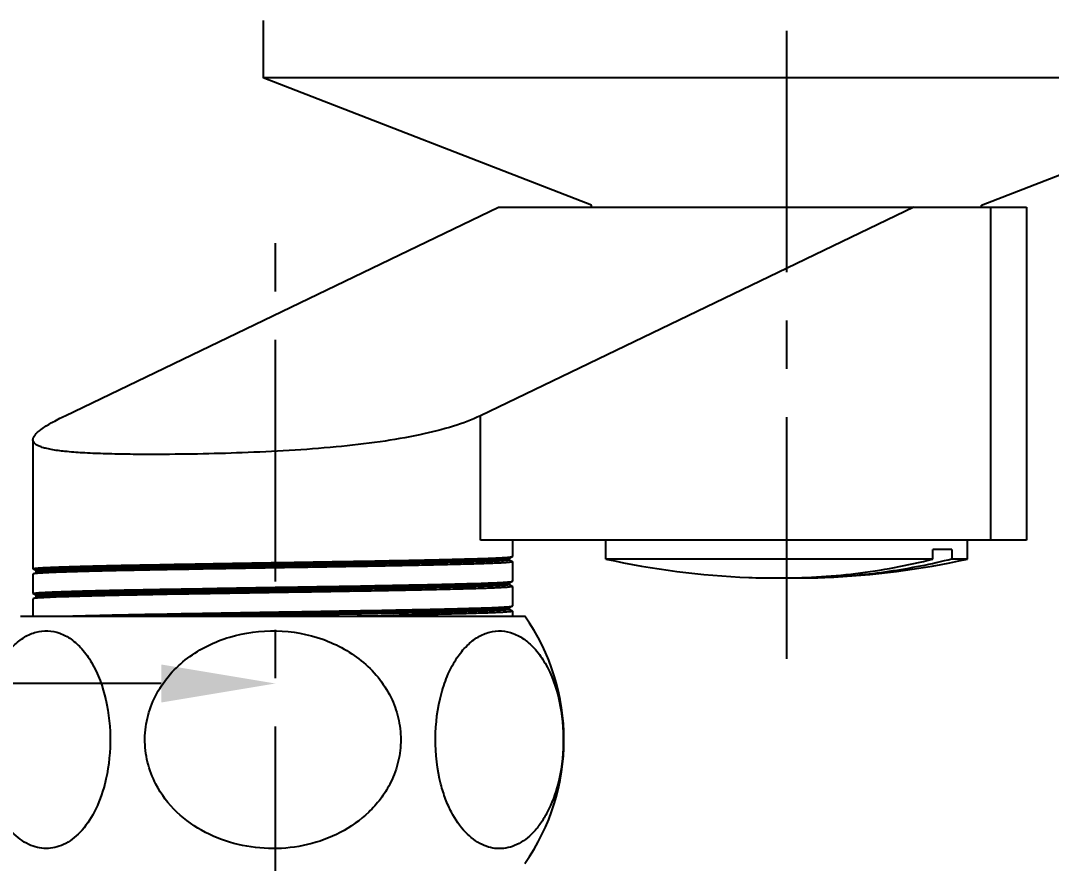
# Model space of a CAD drawing. Header units: millimetres. Extents: x 14221 to 15062, y 1145 to 1740.
# Drawn here: x 14481.2 to 14535.3, y 1457.6 to 1501.9 of the extents above; entities that cross this region are included whole.
import ezdxf

# ---------------------------------------------------------------- set-up
doc = ezdxf.new("R2010")
doc.units = ezdxf.units.MM
doc.linetypes.add('CENTERX2', pattern=[20.32, 12.7, -2.54, 2.54, -2.54])
doc.layers.add('CENTER', color=1, linetype='CENTERX2')
doc.layers.add('DIM', color=3, linetype='Continuous')
doc.styles.get("Standard").update_dxf_attribs({"font": 'arial.ttf'})
doc.dimstyles.new('ISO-25', dxfattribs={"dimtxt": 5, "dimasz": 5, "dimexe": 1.252, "dimexo": 0.625, "dimgap": 1, "dimtad": 1, "dimtoh": 1, "dimdec": 1, "dimdsep": 46, "dimtxsty": 'Standard', "dimcen": 0, "dimclrd": 3, "dimclre": 3, "dimclrt": 4, "dimadec": 0, "dimazin": 0, "dimtfac": 1, "dimtdec": 1, "dimtmove": 0, "dimatfit": 3, "dimfxl": 1, "dimarcsym": 0})

# ---------------------------------------------------------------- blocks, each defined once
blk = doc.blocks.new('*D52')
at = {"layer": 'DIM', "color": 3, "lineweight": -2, "transparency": 16777216}
for p, q in [((14344.402, 1464.69), (14344.402, 1468.277)), ((14494.543, 1467.65), (14494.543, 1468.277)), ((14350.402, 1467.025), (14411.637, 1467.025)), ((14488.543, 1467.025), (14427.308, 1467.025))]:
    blk.add_line(p, q, dxfattribs=at)
at = {"layer": 'DIM', "color": 3, "transparency": 16777216}
for points in [[(14350.402, 1468.025), (14350.402, 1466.025), (14344.402, 1467.025)], [(14488.543, 1468.025), (14488.543, 1466.025), (14494.543, 1467.025)]]:
    blk.add_solid(points, dxfattribs=at)
at = {"layer": 'DIM', "color": 4, "transparency": 16777216, "insert": (14419.473, 1467.025), "char_height": 6, "attachment_point": 5}
blk.add_mtext('150', dxfattribs=at)

msp = doc.modelspace()

# ---------------------------------------------------------------- linework, layer by layer
at = {"color": 7, "linetype": 'Continuous'}
for p, q in [((14493.905, 1501.873), (14493.905, 1498.873)), ((14511.155, 1492.164), (14493.905, 1498.873)), ((14496.664, 1498.873), (14493.905, 1498.873)), ((14546.146, 1498.873), (14496.664, 1498.873)), ((14531.655, 1492.165), (14548.905, 1498.873)), ((14483.494, 1481.101), (14506.27, 1492.067)), ((14528.094, 1492.067), (14505.317, 1481.101)), ((14506.27, 1492.067), (14534.012, 1492.067)), ((14511.155, 1492.067), (14511.155, 1492.164)), ((14531.655, 1492.067), (14531.655, 1492.165)), ((14532.117, 1492.067), (14532.118, 1474.567)), ((14534.012, 1492.067), (14534.012, 1474.567)), ((14505.318, 1474.567), (14505.317, 1481.101)), ((14481.806, 1479.835), (14481.806, 1473.054)), ((14534.012, 1474.567), (14505.318, 1474.567)), ((14507.006, 1474.567), (14507.006, 1473.704)), ((14511.916, 1473.567), (14511.916, 1474.567)), ((14530.916, 1473.567), (14530.916, 1474.567)), ((14530.098, 1474.067), (14529.098, 1474.067)), ((14529.098, 1473.567), (14529.098, 1474.067)), ((14530.098, 1474.067), (14530.098, 1473.567)), ((14507, 1473.698), (14506.828, 1473.599)), ((14506.828, 1473.532), (14507, 1473.432)), ((14506.834, 1473.605), (14506.834, 1473.526)), ((14507, 1473.698), (14507.005, 1473.704)), ((14507, 1473.433), (14507.005, 1473.426)), ((14507.006, 1473.426), (14507.006, 1472.404)), ((14529.098, 1473.567), (14511.916, 1473.567)), ((14530.916, 1473.567), (14530.098, 1473.567)), ((14481.811, 1473.048), (14481.806, 1473.054)), ((14481.811, 1472.782), (14481.806, 1472.776)), ((14481.806, 1472.776), (14481.806, 1471.754)), ((14481.983, 1472.949), (14481.811, 1473.048)), ((14481.978, 1472.875), (14481.978, 1472.955)), ((14481.995, 1472.887), (14481.983, 1472.882)), ((14506.828, 1472.299), (14506.824, 1472.298)), ((14506.828, 1472.299), (14506.827, 1472.298)), ((14507, 1472.398), (14506.828, 1472.299)), ((14506.828, 1472.232), (14507, 1472.132)), ((14506.833, 1472.305), (14506.833, 1472.226)), ((14507, 1472.398), (14507.005, 1472.404)), ((14481.811, 1471.748), (14481.806, 1471.754)), ((14481.983, 1471.649), (14481.811, 1471.748)), ((14507, 1472.133), (14507.005, 1472.126)), ((14507.006, 1472.126), (14507.006, 1471.104)), ((14481.811, 1471.482), (14481.806, 1471.476)), ((14481.806, 1471.476), (14481.806, 1470.57)), ((14481.991, 1471.664), (14481.978, 1471.655)), ((14481.978, 1471.575), (14481.978, 1471.655)), ((14506.828, 1470.999), (14506.824, 1470.998)), ((14506.828, 1470.999), (14506.827, 1470.998)), ((14507, 1471.098), (14506.828, 1470.999)), ((14506.828, 1470.932), (14507, 1470.832)), ((14506.833, 1471.005), (14506.833, 1470.926)), ((14507, 1471.098), (14507.005, 1471.104)), ((14507, 1470.833), (14507.005, 1470.826)), ((14507.006, 1470.826), (14507.006, 1470.566)), ((14481.156, 1470.57), (14481.656, 1470.57)), ((14481.656, 1470.57), (14488.05, 1470.571)), ((14488.05, 1470.571), (14501.035, 1470.569)), ((14501.035, 1470.569), (14507.077, 1470.566)), ((14507.077, 1470.566), (14507.656, 1470.565))]:
    msp.add_line(p, q, dxfattribs=at)
for centre, radius, start, end in [((14506.812, 1473.627), 0.0327, 297.5018, 299.9621), ((14521.111, 1515.291), 42.725, 257.573, 267.7274), ((14521.721, 1515.291), 42.725, 272.2737, 282.428), ((14520.871, 1510.382), 37.81, 267.7955, 270.069), ((14521.91, 1516.191), 43.619, 269.3514, 270.0091), ((14521.961, 1510.382), 37.81, 269.9324, 272.2059), ((14484.708, 2299.968), 829.514, 270.954414, 271.128761), ((14498.405, 1464.067), 11.305, 324.8947, 35.0863)]:
    msp.add_arc(centre, radius, start, end, dxfattribs=at)
for points, knots in [([(14481.806, 1479.835), (14481.806, 1479.927), (14481.893, 1480.077), (14482.059, 1480.245), (14482.338, 1480.469), (14482.819, 1480.763), (14483.249, 1480.983), (14483.494, 1481.101)], [0, 0, 0, 0, 0.127823, 0.219017, 0.331524, 0.622565, 1, 1, 1, 1]), ([(14505.317, 1481.101), (14504.863, 1480.882), (14503.811, 1480.494), (14502.041, 1480.054), (14499.975, 1479.705), (14496.866, 1479.351), (14492.882, 1479.127), (14489.67, 1479.067), (14488.106, 1479.067)], [0, 0, 0, 0, 0.086828, 0.192223, 0.313619, 0.447133, 0.730694, 1, 1, 1, 1]), ([(14488.106, 1479.067), (14487.648, 1479.067), (14486.776, 1479.072), (14485.541, 1479.098), (14484.459, 1479.144), (14483.547, 1479.212), (14482.902, 1479.294), (14482.484, 1479.381), (14482.245, 1479.449), (14482.056, 1479.527), (14481.916, 1479.614), (14481.826, 1479.717), (14481.806, 1479.798), (14481.806, 1479.835)], [0, 0, 0, 0, 0.211163, 0.402137, 0.569559, 0.710792, 0.823739, 0.869249, 0.907437, 0.938547, 0.963179, 0.982735, 1, 1, 1, 1]), ([(14506.766, 1473.504), (14506.707, 1473.494), (14506.553, 1473.48), (14506.11, 1473.45), (14505.314, 1473.42), (14504.082, 1473.384), (14502.504, 1473.346), (14500.64, 1473.307), (14498.572, 1473.27), (14496.367, 1473.233), (14494.083, 1473.195), (14491.799, 1473.156), (14489.614, 1473.118), (14487.608, 1473.081), (14485.832, 1473.044), (14484.519, 1473.011), (14483.629, 1472.982), (14483.105, 1472.964), (14482.682, 1472.945), (14482.361, 1472.928), (14482.144, 1472.909), (14482.032, 1472.898), (14481.995, 1472.887)], [0, 0, 0, 0, 0.007224, 0.018754, 0.053729, 0.1036, 0.168051, 0.244788, 0.329226, 0.418497, 0.511731, 0.605754, 0.695028, 0.776255, 0.848676, 0.909999, 0.935257, 0.956477, 0.973524, 0.986466, 0.995324, 1, 1, 1, 1]), ([(14506.827, 1473.598), (14506.816, 1473.593), (14506.783, 1473.586), (14506.681, 1473.57), (14506.48, 1473.554), (14506.16, 1473.534), (14505.735, 1473.516), (14505.212, 1473.497), (14504.592, 1473.478), (14503.877, 1473.459), (14502.746, 1473.431), (14501.152, 1473.397), (14499.083, 1473.358), (14496.855, 1473.321), (14494.531, 1473.282), (14492.189, 1473.242), (14489.932, 1473.202), (14487.852, 1473.165), (14486.007, 1473.128), (14484.64, 1473.093), (14483.71, 1473.065), (14483.161, 1473.045), (14482.718, 1473.026), (14482.381, 1473.009), (14482.153, 1472.989), (14482.035, 1472.978), (14481.996, 1472.966)], [0, 0, 0, 0, 0.001429, 0.004, 0.012609, 0.025633, 0.042798, 0.063921, 0.088872, 0.117656, 0.150278, 0.225534, 0.310146, 0.400206, 0.494625, 0.590843, 0.683063, 0.767129, 0.842123, 0.905905, 0.932266, 0.954451, 0.972279, 0.985814, 0.995088, 1, 1, 1, 1]), ([(14488.106, 1473.27), (14489.096, 1473.288), (14491.171, 1473.324), (14494.312, 1473.378), (14497.46, 1473.429), (14499.983, 1473.472), (14501.859, 1473.509), (14503.104, 1473.536), (14504.194, 1473.563), (14505.114, 1473.588), (14505.77, 1473.61), (14506.205, 1473.628), (14506.462, 1473.641), (14506.67, 1473.655), (14506.828, 1473.667), (14506.931, 1473.682), (14506.985, 1473.689), (14507, 1473.698)], [0, 0, 0, 0, 0.157283, 0.329305, 0.49863, 0.656831, 0.729941, 0.79639, 0.854407, 0.903085, 0.942456, 0.958563, 0.972199, 0.983266, 0.991645, 0.997224, 1, 1, 1, 1]), ([(14507.005, 1473.426), (14507.005, 1473.423), (14506.994, 1473.417), (14506.96, 1473.407), (14506.876, 1473.395), (14506.74, 1473.382), (14506.549, 1473.369), (14506.308, 1473.355), (14506.017, 1473.342), (14505.679, 1473.329), (14505.137, 1473.311), (14504.346, 1473.289), (14503.265, 1473.262), (14502.022, 1473.235), (14500.649, 1473.207), (14499.18, 1473.18), (14497.094, 1473.145), (14494.401, 1473.102), (14491.216, 1473.047), (14489.111, 1473.011), (14488.106, 1472.992)], [0, 0, 0, 0, 0.000517, 0.001666, 0.006096, 0.013429, 0.023574, 0.036406, 0.05181, 0.069712, 0.090044, 0.137863, 0.195295, 0.261598, 0.33501, 0.413201, 0.494703, 0.665984, 0.840445, 1, 1, 1, 1]), ([(14506.834, 1473.526), (14506.834, 1473.519), (14506.802, 1473.511), (14506.783, 1473.506), (14506.766, 1473.504)], [0, 0, 0, 0, 0.279257, 1, 1, 1, 1]), ([(14520.916, 1472.572), (14521.603, 1472.572), (14522.978, 1472.605), (14525.722, 1472.849), (14527.761, 1473.229), (14529.098, 1473.567)], [0, 0, 0, 0, 0.249479, 0.499176, 1, 1, 1, 1]), ([(14530.098, 1473.567), (14529.004, 1473.291), (14526.789, 1472.85), (14524.54, 1472.645), (14523.416, 1472.6)], [0, 0, 0, 0, 0.50093, 1, 1, 1, 1]), ([(14481.806, 1473.054), (14481.806, 1473.057), (14481.817, 1473.064), (14481.851, 1473.073), (14481.932, 1473.084), (14482.063, 1473.096), (14482.248, 1473.109), (14482.483, 1473.122), (14482.769, 1473.134), (14483.107, 1473.148), (14483.658, 1473.167), (14484.463, 1473.191), (14485.554, 1473.219), (14486.787, 1473.245), (14487.654, 1473.262), (14488.106, 1473.27)], [0, 0, 0, 0, 0.001529, 0.004917, 0.017867, 0.039069, 0.068381, 0.105683, 0.151044, 0.204583, 0.266336, 0.413189, 0.588013, 0.78496, 1, 1, 1, 1]), ([(14488.106, 1472.992), (14487.666, 1472.984), (14486.821, 1472.968), (14485.616, 1472.942), (14484.545, 1472.916), (14483.634, 1472.889), (14482.987, 1472.866), (14482.564, 1472.848), (14482.319, 1472.835), (14482.123, 1472.823), (14481.975, 1472.812), (14481.877, 1472.798), (14481.826, 1472.791), (14481.811, 1472.782)], [0, 0, 0, 0, 0.209588, 0.402116, 0.57402, 0.719822, 0.836025, 0.882489, 0.921291, 0.952527, 0.976139, 0.991986, 1, 1, 1, 1]), ([(14481.996, 1472.966), (14481.994, 1472.965), (14481.987, 1472.963), (14481.978, 1472.959), (14481.978, 1472.955)], [0, 0, 0, 0, 0.388011, 1, 1, 1, 1]), ([(14506.827, 1472.298), (14506.817, 1472.293), (14506.784, 1472.286), (14506.681, 1472.269), (14506.48, 1472.254), (14506.158, 1472.234), (14505.731, 1472.215), (14505.205, 1472.197), (14504.583, 1472.178), (14503.864, 1472.159), (14502.727, 1472.131), (14501.125, 1472.096), (14499.047, 1472.057), (14496.809, 1472.02), (14494.476, 1471.982), (14492.128, 1471.941), (14489.869, 1471.901), (14487.788, 1471.864), (14485.946, 1471.827), (14484.585, 1471.792), (14483.662, 1471.763), (14483.119, 1471.744), (14482.684, 1471.724), (14482.356, 1471.708), (14482.138, 1471.687), (14482.026, 1471.677), (14481.991, 1471.664)], [0, 0, 0, 0, 0.001422, 0.003994, 0.012627, 0.025704, 0.042946, 0.064168, 0.089241, 0.118171, 0.15096, 0.226579, 0.31154, 0.401951, 0.496729, 0.593202, 0.685499, 0.76954, 0.844422, 0.907885, 0.934002, 0.955892, 0.973399, 0.986594, 0.995495, 1, 1, 1, 1]), ([(14488.106, 1471.97), (14489.096, 1471.988), (14491.171, 1472.024), (14494.312, 1472.078), (14497.459, 1472.129), (14499.983, 1472.172), (14501.859, 1472.209), (14503.103, 1472.236), (14504.194, 1472.263), (14505.114, 1472.288), (14505.77, 1472.31), (14506.205, 1472.328), (14506.462, 1472.341), (14506.67, 1472.355), (14506.828, 1472.367), (14506.931, 1472.382), (14506.985, 1472.389), (14507, 1472.398)], [0, 0, 0, 0, 0.157278, 0.329296, 0.498618, 0.656816, 0.729925, 0.796375, 0.854393, 0.903074, 0.942448, 0.958557, 0.972195, 0.983265, 0.991646, 0.997225, 1, 1, 1, 1]), ([(14481.806, 1471.754), (14481.806, 1471.757), (14481.817, 1471.764), (14481.851, 1471.773), (14481.932, 1471.784), (14482.063, 1471.796), (14482.248, 1471.809), (14482.483, 1471.822), (14482.769, 1471.834), (14483.107, 1471.848), (14483.658, 1471.867), (14484.463, 1471.891), (14485.554, 1471.919), (14486.787, 1471.945), (14487.654, 1471.962), (14488.106, 1471.97)], [0, 0, 0, 0, 0.001529, 0.004917, 0.017867, 0.039069, 0.068381, 0.105683, 0.151044, 0.204583, 0.266336, 0.413189, 0.588013, 0.78496, 1, 1, 1, 1]), ([(14488.106, 1471.692), (14487.666, 1471.684), (14486.821, 1471.668), (14485.616, 1471.642), (14484.545, 1471.616), (14483.634, 1471.589), (14482.987, 1471.566), (14482.564, 1471.548), (14482.319, 1471.535), (14482.123, 1471.523), (14481.975, 1471.512), (14481.877, 1471.498), (14481.826, 1471.491), (14481.811, 1471.482)], [0, 0, 0, 0, 0.209588, 0.402116, 0.57402, 0.719822, 0.836025, 0.882489, 0.921291, 0.952527, 0.976139, 0.991986, 1, 1, 1, 1]), ([(14506.805, 1472.211), (14506.762, 1472.2), (14506.636, 1472.187), (14506.398, 1472.168), (14506.058, 1472.15), (14505.416, 1472.123), (14504.387, 1472.093), (14502.896, 1472.055), (14501.108, 1472.016), (14499.1, 1471.979), (14496.943, 1471.943), (14494.694, 1471.906), (14492.42, 1471.867), (14490.217, 1471.828), (14488.172, 1471.792), (14486.339, 1471.756), (14484.77, 1471.717), (14483.526, 1471.681), (14482.661, 1471.643), (14482.215, 1471.621), (14482.061, 1471.599)], [0, 0, 0, 0, 0.005438, 0.015196, 0.02903, 0.046707, 0.093039, 0.153797, 0.227436, 0.309762, 0.397213, 0.488801, 0.582414, 0.672816, 0.755782, 0.830339, 0.894978, 0.94603, 0.981095, 1, 1, 1, 1]), ([(14507.005, 1472.126), (14507.005, 1472.123), (14506.994, 1472.117), (14506.96, 1472.107), (14506.876, 1472.095), (14506.74, 1472.082), (14506.549, 1472.069), (14506.308, 1472.055), (14506.017, 1472.042), (14505.679, 1472.029), (14505.137, 1472.011), (14504.346, 1471.989), (14503.265, 1471.962), (14502.022, 1471.935), (14500.649, 1471.907), (14499.18, 1471.88), (14497.094, 1471.845), (14494.401, 1471.802), (14491.216, 1471.747), (14489.111, 1471.711), (14488.106, 1471.692)], [0, 0, 0, 0, 0.000517, 0.001665, 0.006094, 0.013426, 0.023573, 0.036407, 0.051813, 0.069715, 0.090048, 0.137868, 0.195302, 0.261605, 0.335017, 0.413208, 0.494709, 0.665988, 0.840447, 1, 1, 1, 1]), ([(14506.833, 1472.226), (14506.833, 1472.224), (14506.827, 1472.215), (14506.814, 1472.214), (14506.805, 1472.211)], [0, 0, 0, 0, 0.1217, 1, 1, 1, 1]), ([(14482.061, 1471.599), (14482.051, 1471.598), (14482.025, 1471.594), (14481.998, 1471.59), (14481.983, 1471.582)], [0, 0, 0, 0, 0.355402, 1, 1, 1, 1]), ([(14483.788, 1470.571), (14484.087, 1470.58), (14485.526, 1470.621), (14486.965, 1470.649), (14488.106, 1470.67)], [0, 0, 0, 0, 0.207665, 1, 1, 1, 1]), ([(14488.106, 1470.67), (14489.096, 1470.688), (14491.171, 1470.724), (14494.312, 1470.778), (14497.459, 1470.829), (14499.983, 1470.872), (14501.859, 1470.909), (14503.103, 1470.936), (14504.194, 1470.963), (14505.114, 1470.988), (14505.77, 1471.01), (14506.205, 1471.028), (14506.462, 1471.041), (14506.67, 1471.055), (14506.828, 1471.067), (14506.931, 1471.082), (14506.985, 1471.089), (14507, 1471.098)], [0, 0, 0, 0, 0.157278, 0.329296, 0.498618, 0.656816, 0.729925, 0.796375, 0.854393, 0.903074, 0.942448, 0.958557, 0.972195, 0.983265, 0.991646, 0.997225, 1, 1, 1, 1]), ([(14506.827, 1470.998), (14506.811, 1470.99), (14506.757, 1470.982), (14506.652, 1470.967), (14506.495, 1470.955), (14506.288, 1470.941), (14506.033, 1470.929), (14505.601, 1470.91), (14504.952, 1470.888), (14504.042, 1470.863), (14502.964, 1470.837), (14501.735, 1470.809), (14499.885, 1470.772), (14497.396, 1470.729), (14494.294, 1470.679), (14491.199, 1470.625), (14489.155, 1470.589), (14488.18, 1470.571)], [0, 0, 0, 0, 0.002901, 0.008601, 0.017092, 0.028261, 0.041986, 0.058173, 0.097677, 0.146465, 0.204565, 0.271048, 0.344139, 0.502198, 0.671329, 0.843055, 1, 1, 1, 1]), ([(14506.774, 1470.905), (14506.712, 1470.894), (14506.544, 1470.879), (14506.233, 1470.858), (14505.803, 1470.839), (14505.011, 1470.81), (14503.756, 1470.776), (14501.968, 1470.734), (14499.874, 1470.692), (14496.726, 1470.639), (14494.293, 1470.599), (14492.633, 1470.57)], [0, 0, 0, 0, 0.013437, 0.035705, 0.066213, 0.104546, 0.203825, 0.332503, 0.483832, 0.647983, 1, 1, 1, 1]), ([(14507.005, 1470.826), (14507.005, 1470.823), (14506.995, 1470.817), (14506.962, 1470.808), (14506.884, 1470.796), (14506.757, 1470.784), (14506.578, 1470.77), (14506.351, 1470.758), (14506.078, 1470.745), (14505.761, 1470.732), (14505.251, 1470.715), (14504.508, 1470.693), (14503.491, 1470.668), (14502.319, 1470.641), (14501.487, 1470.624), (14501.049, 1470.615)], [0, 0, 0, 0, 0.001562, 0.004981, 0.018133, 0.039911, 0.070077, 0.108272, 0.154144, 0.207463, 0.268043, 0.410458, 0.581411, 0.779479, 1, 1, 1, 1]), ([(14506.833, 1470.926), (14506.833, 1470.92), (14506.806, 1470.911), (14506.789, 1470.908), (14506.774, 1470.905)], [0, 0, 0, 0, 0.282876, 1, 1, 1, 1]), ([(14479.425, 1461.727), (14479.224, 1462.504), (14479.041, 1464.116), (14479.282, 1466.084), (14479.763, 1467.487), (14480.213, 1468.338), (14480.741, 1469.004), (14481.326, 1469.477), (14481.95, 1469.752), (14482.594, 1469.825), (14483.235, 1469.693), (14483.849, 1469.36), (14484.42, 1468.83), (14485.139, 1467.808), (14485.476, 1466.856), (14485.632, 1466.175)], [0, 0, 0, 0, 0.16336, 0.326177, 0.399223, 0.464233, 0.521148, 0.57104, 0.615847, 0.658154, 0.700889, 0.74692, 0.79867, 0.857855, 1, 1, 1, 1]), ([(14488.266, 1461.728), (14488.076, 1462.095), (14487.78, 1462.876), (14487.635, 1464.12), (14487.804, 1465.361), (14488.27, 1466.522), (14488.989, 1467.545), (14490.211, 1468.67), (14492.107, 1469.596), (14494.597, 1469.917), (14497.071, 1469.482), (14498.918, 1468.456), (14500.068, 1467.258), (14500.501, 1466.544), (14500.673, 1466.168)], [0, 0, 0, 0, 0.062572, 0.125132, 0.187693, 0.250266, 0.312858, 0.375469, 0.500241, 0.625155, 0.750064, 0.874809, 0.937415, 1, 1, 1, 1]), ([(14503.245, 1461.726), (14503.043, 1462.505), (14502.861, 1464.121), (14503.104, 1466.094), (14503.588, 1467.499), (14504.041, 1468.349), (14504.571, 1469.013), (14505.158, 1469.482), (14505.784, 1469.753), (14506.43, 1469.82), (14507.071, 1469.68), (14507.685, 1469.339), (14508.254, 1468.8), (14508.97, 1467.763), (14509.304, 1466.801), (14509.456, 1466.114)], [0, 0, 0, 0, 0.163313, 0.325967, 0.398858, 0.463669, 0.520365, 0.570044, 0.614678, 0.656884, 0.699617, 0.745758, 0.797725, 0.857207, 1, 1, 1, 1]), ([(14485.632, 1466.175), (14485.799, 1465.444), (14485.945, 1463.944), (14485.76, 1462.447), (14485.573, 1461.729)], [0, 0, 0, 0, 0.502212, 1, 1, 1, 1]), ([(14500.673, 1466.168), (14500.831, 1465.819), (14501.073, 1465.085), (14501.175, 1463.932), (14501.01, 1462.786), (14500.729, 1462.066), (14500.553, 1461.726)], [0, 0, 0, 0, 0.250014, 0.499991, 0.749973, 1, 1, 1, 1]), ([(14509.456, 1466.114), (14509.616, 1465.39), (14509.754, 1463.909), (14509.569, 1462.432), (14509.384, 1461.722)], [0, 0, 0, 0, 0.502725, 1, 1, 1, 1]), ([(14485.573, 1461.729), (14485.442, 1461.224), (14485.111, 1460.317), (14484.377, 1459.211), (14483.606, 1458.611), (14482.968, 1458.385), (14482.499, 1458.33), (14482.03, 1458.386), (14481.393, 1458.615), (14480.624, 1459.214), (14479.885, 1460.316), (14479.555, 1461.222), (14479.425, 1461.727)], [0, 0, 0, 0, 0.160279, 0.293807, 0.403575, 0.45277, 0.500145, 0.54753, 0.596765, 0.706568, 0.839755, 1, 1, 1, 1]), ([(14500.553, 1461.726), (14500.413, 1461.453), (14500.08, 1460.934), (14499.261, 1460.018), (14497.993, 1459.12), (14496.25, 1458.487), (14494.41, 1458.276), (14492.569, 1458.492), (14490.828, 1459.129), (14489.305, 1460.193), (14488.547, 1461.186), (14488.266, 1461.728)], [0, 0, 0, 0, 0.062613, 0.125239, 0.250178, 0.375189, 0.500233, 0.625267, 0.750272, 0.875195, 1, 1, 1, 1]), ([(14509.384, 1461.722), (14509.253, 1461.218), (14508.995, 1460.505), (14508.503, 1459.681), (14508.007, 1459.062), (14507.42, 1458.606), (14506.784, 1458.38), (14506.315, 1458.326), (14505.846, 1458.382), (14505.21, 1458.612), (14504.443, 1459.212), (14503.855, 1460.087), (14503.47, 1460.963), (14503.312, 1461.462), (14503.245, 1461.726)], [0, 0, 0, 0, 0.16021, 0.230408, 0.293961, 0.403594, 0.452723, 0.500032, 0.547359, 0.596548, 0.706299, 0.839481, 0.916479, 1, 1, 1, 1])]:
    msp.add_open_spline(points, degree=3, knots=knots, dxfattribs=at)
at = {"layer": 'CENTER'}
for p, q in [((14521.405, 1521.661), (14521.405, 1467.575)), ((14494.543, 1452.067), (14494.543, 1491.42))]:
    msp.add_line(p, q, dxfattribs=at)

# ---------------------------------------------------------------- dimensions: what is measured, and where the dimension line sits
at = {"layer": 'DIM'}
dim = msp.add_linear_dim(base=(14494.543, 1467.025), p1=(14344.402, 1464.065), p2=(14494.543, 1467.025), text='150', dimstyle='ISO-25', override={"dimtxt": 6, "dimasz": 6, "dimgap": 1.5, "dimtih": 1, "dimtmove": 2}, dxfattribs=at)
dim.commit()
dim.dimension.update_dxf_attribs({"geometry": '*D52', "text_midpoint": (14419.473, 1467.025), "dimtype": 160})

doc.saveas('drawing.dxf')
